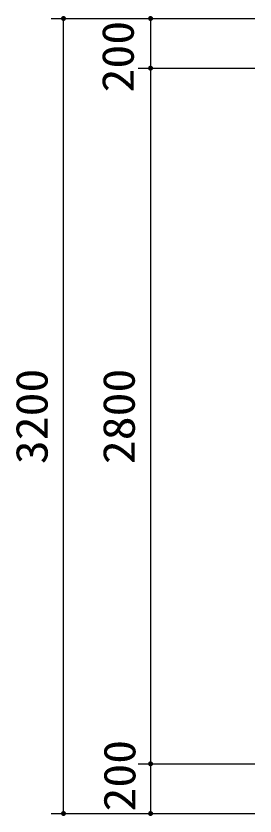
# Model space of a CAD drawing. Units: millimetres, scale not verified. Extents: x -14850 to 14850, y -10500 to 10500.
# Drawn here: x -11173 to -10214, y 4925 to 8145 of the extents above; entities that cross this region are included whole.
import ezdxf
from ezdxf.enums import TextEntityAlignment as Align

# ---------------------------------------------------------------- set-up
doc = ezdxf.new("R2010")
doc.units = ezdxf.units.MM
doc.header["$LTSCALE"] = 50
doc.layers.add('0-0_製作', color=5, linetype='Continuous', lineweight=25)
doc.styles.add('ＭＳ ゴシック', font='')
doc.styles.get('ＭＳ ゴシック').set_extended_font_data('MS Gothic')

msp = doc.modelspace()

# ---------------------------------------------------------------- linework, layer by layer
at = {"layer": '0-0_製作', "color": 2}
for p, q in [((-11032.9, 8135.09), (-10213.64, 8135.09)), ((-10982.9, 4935.09), (-10982.9, 8135.09)), ((-10632.9, 8135.09), (-10632.9, 7935.09)), ((-10682.9, 7935.09), (-10213.64, 7935.09)), ((-10632.9, 7935.09), (-10632.9, 5135.09)), ((-10682.9, 5135.09), (-10213.64, 5135.09)), ((-10632.9, 5135.09), (-10632.9, 4935.09)), ((-11032.9, 4935.09), (-10213.64, 4935.09))]:
    msp.add_line(p, q, dxfattribs=at)
at = {"layer": '0-0_製作'}
for points in [[(-10985.38, 8144.77), (-10992.9, 8135.09), (-10992.88, 8135.71)], [(-10985.38, 8144.77), (-10982.9, 8135.09), (-10992.9, 8135.09)], [(-10982.9, 8135.09), (-10992.82, 8133.83), (-10992.9, 8135.09)], [(-10985.38, 8144.77), (-10992.88, 8135.71), (-10986.58, 8144.38)], [(-10986.58, 8144.38), (-10992.88, 8135.71), (-10992.72, 8136.96)], [(-10982.9, 8135.09), (-10992.58, 8132.6), (-10992.82, 8133.83)], [(-10986.58, 8144.38), (-10992.72, 8136.96), (-10987.71, 8143.85)], [(-10987.71, 8143.85), (-10992.72, 8136.96), (-10992.41, 8138.18)], [(-10982.9, 8135.09), (-10992.19, 8131.4), (-10992.58, 8132.6)], [(-10987.71, 8143.85), (-10992.41, 8138.18), (-10988.77, 8143.18)], [(-10988.77, 8143.18), (-10992.41, 8138.18), (-10991.95, 8139.34)], [(-10982.9, 8135.09), (-10991.66, 8130.27), (-10992.19, 8131.4)], [(-10988.77, 8143.18), (-10991.95, 8139.34), (-10989.74, 8142.38)], [(-10989.74, 8142.38), (-10991.95, 8139.34), (-10991.34, 8140.44)], [(-10982.9, 8135.09), (-10990.99, 8129.21), (-10991.66, 8130.27)], [(-10989.74, 8142.38), (-10991.34, 8140.44), (-10990.6, 8141.46)], [(-10982.9, 8135.09), (-10990.19, 8128.24), (-10990.99, 8129.21)], [(-10982.9, 8135.09), (-10989.27, 8127.38), (-10990.19, 8128.24)], [(-10982.9, 8135.09), (-10988.26, 8126.64), (-10989.27, 8127.38)], [(-10982.9, 8125.09), (-10988.26, 8126.64), (-10982.9, 8135.09)], [(-10982.9, 8125.09), (-10987.15, 8126.04), (-10988.26, 8126.64)], [(-10982.9, 8125.09), (-10985.99, 8125.58), (-10987.15, 8126.04)], [(-10982.9, 8125.09), (-10984.77, 8125.26), (-10985.99, 8125.58)], [(-10984.15, 8145.01), (-10982.9, 8135.09), (-10985.38, 8144.77)], [(-10982.9, 8125.09), (-10983.52, 8125.11), (-10984.77, 8125.26)], [(-10982.9, 8145.09), (-10982.9, 8135.09), (-10984.15, 8145.01)], [(-10982.27, 8145.07), (-10982.9, 8135.09), (-10982.9, 8145.09)], [(-10981.02, 8144.91), (-10982.9, 8135.09), (-10982.27, 8145.07)], [(-10979.81, 8144.6), (-10982.9, 8135.09), (-10981.02, 8144.91)], [(-10978.64, 8144.13), (-10982.9, 8135.09), (-10979.81, 8144.6)], [(-10977.54, 8143.53), (-10982.9, 8135.09), (-10978.64, 8144.13)], [(-10976.52, 8142.79), (-10982.9, 8135.09), (-10977.54, 8143.53)], [(-10976.52, 8142.79), (-10972.9, 8135.09), (-10982.9, 8135.09)], [(-10972.9, 8135.09), (-10982.9, 8125.09), (-10982.9, 8135.09)], [(-10972.9, 8135.09), (-10981.64, 8125.16), (-10982.9, 8125.09)], [(-10972.9, 8135.09), (-10980.41, 8125.4), (-10981.64, 8125.16)], [(-10972.9, 8135.09), (-10979.22, 8125.79), (-10980.41, 8125.4)], [(-10972.92, 8134.46), (-10979.22, 8125.79), (-10972.9, 8135.09)], [(-10973.07, 8133.21), (-10979.22, 8125.79), (-10972.92, 8134.46)], [(-10973.07, 8133.21), (-10978.08, 8126.32), (-10979.22, 8125.79)], [(-10973.39, 8132), (-10978.08, 8126.32), (-10973.07, 8133.21)], [(-10973.39, 8132), (-10977.02, 8127), (-10978.08, 8126.32)], [(-10973.85, 8130.83), (-10977.02, 8127), (-10973.39, 8132)], [(-10973.85, 8130.83), (-10976.05, 8127.8), (-10977.02, 8127)], [(-10975.61, 8141.93), (-10972.9, 8135.09), (-10976.52, 8142.79)], [(-10974.45, 8129.73), (-10976.05, 8127.8), (-10973.85, 8130.83)], [(-10974.45, 8129.73), (-10975.19, 8128.71), (-10976.05, 8127.8)], [(-10974.81, 8140.96), (-10972.9, 8135.09), (-10975.61, 8141.93)], [(-10974.13, 8139.9), (-10972.9, 8135.09), (-10974.81, 8140.96)], [(-10973.6, 8138.77), (-10972.9, 8135.09), (-10974.13, 8139.9)], [(-10973.21, 8137.57), (-10972.9, 8135.09), (-10973.6, 8138.77)], [(-10972.98, 8136.34), (-10972.9, 8135.09), (-10973.21, 8137.57)], [(-10635.38, 8144.77), (-10642.9, 8135.09), (-10642.88, 8135.71)], [(-10635.38, 8144.77), (-10632.9, 8135.09), (-10642.9, 8135.09)], [(-10632.9, 8135.09), (-10642.82, 8133.83), (-10642.9, 8135.09)], [(-10635.38, 8144.77), (-10642.88, 8135.71), (-10636.58, 8144.38)], [(-10636.58, 8144.38), (-10642.88, 8135.71), (-10642.72, 8136.96)], [(-10632.9, 8135.09), (-10642.58, 8132.6), (-10642.82, 8133.83)], [(-10636.58, 8144.38), (-10642.72, 8136.96), (-10637.71, 8143.85)], [(-10637.71, 8143.85), (-10642.72, 8136.96), (-10642.41, 8138.18)], [(-10632.9, 8135.09), (-10642.19, 8131.4), (-10642.58, 8132.6)], [(-10637.71, 8143.85), (-10642.41, 8138.18), (-10638.77, 8143.18)], [(-10638.77, 8143.18), (-10642.41, 8138.18), (-10641.95, 8139.34)], [(-10632.9, 8135.09), (-10641.66, 8130.27), (-10642.19, 8131.4)], [(-10638.77, 8143.18), (-10641.95, 8139.34), (-10639.74, 8142.38)], [(-10639.74, 8142.38), (-10641.95, 8139.34), (-10641.34, 8140.44)], [(-10632.9, 8135.09), (-10640.99, 8129.21), (-10641.66, 8130.27)], [(-10639.74, 8142.38), (-10641.34, 8140.44), (-10640.6, 8141.46)], [(-10632.9, 8135.09), (-10640.19, 8128.24), (-10640.99, 8129.21)], [(-10632.9, 8135.09), (-10639.27, 8127.38), (-10640.19, 8128.24)], [(-10632.9, 8135.09), (-10638.26, 8126.64), (-10639.27, 8127.38)], [(-10632.9, 8125.09), (-10638.26, 8126.64), (-10632.9, 8135.09)], [(-10632.9, 8125.09), (-10637.15, 8126.04), (-10638.26, 8126.64)], [(-10632.9, 8125.09), (-10635.99, 8125.58), (-10637.15, 8126.04)], [(-10632.9, 8125.09), (-10634.77, 8125.26), (-10635.99, 8125.58)], [(-10634.15, 8145.01), (-10632.9, 8135.09), (-10635.38, 8144.77)], [(-10632.9, 8125.09), (-10633.52, 8125.11), (-10634.77, 8125.26)], [(-10632.9, 8145.09), (-10632.9, 8135.09), (-10634.15, 8145.01)], [(-10632.27, 8145.07), (-10632.9, 8135.09), (-10632.9, 8145.09)], [(-10631.02, 8144.91), (-10632.9, 8135.09), (-10632.27, 8145.07)], [(-10629.81, 8144.6), (-10632.9, 8135.09), (-10631.02, 8144.91)], [(-10628.64, 8144.13), (-10632.9, 8135.09), (-10629.81, 8144.6)], [(-10627.54, 8143.53), (-10632.9, 8135.09), (-10628.64, 8144.13)], [(-10626.52, 8142.79), (-10632.9, 8135.09), (-10627.54, 8143.53)], [(-10626.52, 8142.79), (-10622.9, 8135.09), (-10632.9, 8135.09)], [(-10622.9, 8135.09), (-10632.9, 8125.09), (-10632.9, 8135.09)], [(-10622.9, 8135.09), (-10631.64, 8125.16), (-10632.9, 8125.09)], [(-10622.9, 8135.09), (-10630.41, 8125.4), (-10631.64, 8125.16)], [(-10622.9, 8135.09), (-10629.22, 8125.79), (-10630.41, 8125.4)], [(-10622.92, 8134.46), (-10629.22, 8125.79), (-10622.9, 8135.09)], [(-10623.07, 8133.21), (-10629.22, 8125.79), (-10622.92, 8134.46)], [(-10623.07, 8133.21), (-10628.08, 8126.32), (-10629.22, 8125.79)], [(-10623.39, 8132), (-10628.08, 8126.32), (-10623.07, 8133.21)], [(-10623.39, 8132), (-10627.02, 8127), (-10628.08, 8126.32)], [(-10623.85, 8130.83), (-10627.02, 8127), (-10623.39, 8132)], [(-10623.85, 8130.83), (-10626.05, 8127.8), (-10627.02, 8127)], [(-10625.61, 8141.93), (-10622.9, 8135.09), (-10626.52, 8142.79)], [(-10624.45, 8129.73), (-10626.05, 8127.8), (-10623.85, 8130.83)], [(-10624.45, 8129.73), (-10625.19, 8128.71), (-10626.05, 8127.8)], [(-10624.81, 8140.96), (-10622.9, 8135.09), (-10625.61, 8141.93)], [(-10624.13, 8139.9), (-10622.9, 8135.09), (-10624.81, 8140.96)], [(-10623.6, 8138.77), (-10622.9, 8135.09), (-10624.13, 8139.9)], [(-10623.21, 8137.57), (-10622.9, 8135.09), (-10623.6, 8138.77)], [(-10622.98, 8136.34), (-10622.9, 8135.09), (-10623.21, 8137.57)], [(-10635.38, 7944.77), (-10642.9, 7935.09), (-10642.88, 7935.72)], [(-10635.38, 7944.77), (-10632.9, 7935.09), (-10642.9, 7935.09)], [(-10632.9, 7935.09), (-10642.82, 7933.83), (-10642.9, 7935.09)], [(-10635.38, 7944.77), (-10642.88, 7935.72), (-10636.58, 7944.38)], [(-10636.58, 7944.38), (-10642.88, 7935.72), (-10642.72, 7936.96)], [(-10632.9, 7935.09), (-10642.58, 7932.6), (-10642.82, 7933.83)], [(-10636.58, 7944.38), (-10642.72, 7936.96), (-10637.71, 7943.85)], [(-10637.71, 7943.85), (-10642.72, 7936.96), (-10642.41, 7938.18)], [(-10632.9, 7935.09), (-10642.19, 7931.41), (-10642.58, 7932.6)], [(-10637.71, 7943.85), (-10642.41, 7938.18), (-10638.77, 7943.18)], [(-10638.77, 7943.18), (-10642.41, 7938.18), (-10641.95, 7939.34)], [(-10632.9, 7935.09), (-10641.66, 7930.27), (-10642.19, 7931.41)], [(-10638.77, 7943.18), (-10641.95, 7939.34), (-10639.74, 7942.38)], [(-10639.74, 7942.38), (-10641.95, 7939.34), (-10641.34, 7940.45)], [(-10632.9, 7935.09), (-10640.99, 7929.21), (-10641.66, 7930.27)], [(-10639.74, 7942.38), (-10641.34, 7940.45), (-10640.6, 7941.46)], [(-10632.9, 7935.09), (-10640.19, 7928.24), (-10640.99, 7929.21)], [(-10632.9, 7935.09), (-10639.27, 7927.38), (-10640.19, 7928.24)], [(-10632.9, 7935.09), (-10638.26, 7926.64), (-10639.27, 7927.38)], [(-10632.9, 7925.09), (-10638.26, 7926.64), (-10632.9, 7935.09)], [(-10632.9, 7925.09), (-10637.15, 7926.04), (-10638.26, 7926.64)], [(-10632.9, 7925.09), (-10635.99, 7925.58), (-10637.15, 7926.04)], [(-10632.9, 7925.09), (-10634.77, 7925.26), (-10635.99, 7925.58)], [(-10634.15, 7945.01), (-10632.9, 7935.09), (-10635.38, 7944.77)], [(-10632.9, 7925.09), (-10633.52, 7925.11), (-10634.77, 7925.26)], [(-10632.9, 7945.09), (-10632.9, 7935.09), (-10634.15, 7945.01)], [(-10632.27, 7945.07), (-10632.9, 7935.09), (-10632.9, 7945.09)], [(-10631.02, 7944.91), (-10632.9, 7935.09), (-10632.27, 7945.07)], [(-10629.81, 7944.6), (-10632.9, 7935.09), (-10631.02, 7944.91)], [(-10628.64, 7944.14), (-10632.9, 7935.09), (-10629.81, 7944.6)], [(-10627.54, 7943.53), (-10632.9, 7935.09), (-10628.64, 7944.14)], [(-10626.52, 7942.79), (-10632.9, 7935.09), (-10627.54, 7943.53)], [(-10626.52, 7942.79), (-10622.9, 7935.09), (-10632.9, 7935.09)], [(-10622.9, 7935.09), (-10632.9, 7925.09), (-10632.9, 7935.09)], [(-10622.9, 7935.09), (-10631.64, 7925.17), (-10632.9, 7925.09)], [(-10622.9, 7935.09), (-10630.41, 7925.4), (-10631.64, 7925.17)], [(-10622.9, 7935.09), (-10629.22, 7925.79), (-10630.41, 7925.4)], [(-10622.92, 7934.46), (-10629.22, 7925.79), (-10622.9, 7935.09)], [(-10623.07, 7933.21), (-10629.22, 7925.79), (-10622.92, 7934.46)], [(-10623.07, 7933.21), (-10628.08, 7926.32), (-10629.22, 7925.79)], [(-10623.39, 7932), (-10628.08, 7926.32), (-10623.07, 7933.21)], [(-10623.39, 7932), (-10627.02, 7927), (-10628.08, 7926.32)], [(-10623.85, 7930.83), (-10627.02, 7927), (-10623.39, 7932)], [(-10623.85, 7930.83), (-10626.05, 7927.8), (-10627.02, 7927)], [(-10625.61, 7941.93), (-10622.9, 7935.09), (-10626.52, 7942.79)], [(-10624.45, 7929.73), (-10626.05, 7927.8), (-10623.85, 7930.83)], [(-10624.45, 7929.73), (-10625.19, 7928.71), (-10626.05, 7927.8)], [(-10624.81, 7940.97), (-10622.9, 7935.09), (-10625.61, 7941.93)], [(-10624.13, 7939.9), (-10622.9, 7935.09), (-10624.81, 7940.97)], [(-10623.6, 7938.77), (-10622.9, 7935.09), (-10624.13, 7939.9)], [(-10623.21, 7937.57), (-10622.9, 7935.09), (-10623.6, 7938.77)], [(-10622.98, 7936.34), (-10622.9, 7935.09), (-10623.21, 7937.57)], [(-10638.77, 5143.18), (-10642.9, 5135.09), (-10642.88, 5135.71)], [(-10638.77, 5143.18), (-10632.9, 5135.09), (-10642.9, 5135.09)], [(-10632.9, 5135.09), (-10642.82, 5133.83), (-10642.9, 5135.09)], [(-10638.77, 5143.18), (-10642.88, 5135.71), (-10639.74, 5142.38)], [(-10639.74, 5142.38), (-10642.88, 5135.71), (-10642.72, 5136.96)], [(-10632.9, 5135.09), (-10642.58, 5132.6), (-10642.82, 5133.83)], [(-10639.74, 5142.38), (-10642.72, 5136.96), (-10640.6, 5141.46)], [(-10640.6, 5141.46), (-10642.72, 5136.96), (-10642.41, 5138.18)], [(-10632.9, 5135.09), (-10642.19, 5131.41), (-10642.58, 5132.6)], [(-10640.6, 5141.46), (-10642.41, 5138.18), (-10641.34, 5140.45)], [(-10641.34, 5140.45), (-10642.41, 5138.18), (-10641.95, 5139.34)], [(-10632.9, 5135.09), (-10641.66, 5130.27), (-10642.19, 5131.41)], [(-10632.9, 5135.09), (-10640.99, 5129.21), (-10641.66, 5130.27)], [(-10632.9, 5135.09), (-10640.19, 5128.24), (-10640.99, 5129.21)], [(-10632.9, 5135.09), (-10639.27, 5127.38), (-10640.19, 5128.24)], [(-10632.9, 5135.09), (-10638.26, 5126.64), (-10639.27, 5127.38)], [(-10637.71, 5143.85), (-10632.9, 5135.09), (-10638.77, 5143.18)], [(-10632.9, 5135.09), (-10637.15, 5126.04), (-10638.26, 5126.64)], [(-10636.58, 5144.38), (-10632.9, 5135.09), (-10637.71, 5143.85)], [(-10632.9, 5125.09), (-10637.15, 5126.04), (-10632.9, 5135.09)], [(-10632.9, 5125.09), (-10635.99, 5125.58), (-10637.15, 5126.04)], [(-10635.38, 5144.77), (-10632.9, 5135.09), (-10636.58, 5144.38)], [(-10632.9, 5125.09), (-10634.77, 5125.26), (-10635.99, 5125.58)], [(-10634.15, 5145.01), (-10632.9, 5135.09), (-10635.38, 5144.77)], [(-10632.9, 5125.09), (-10633.52, 5125.11), (-10634.77, 5125.26)], [(-10632.9, 5145.09), (-10632.9, 5135.09), (-10634.15, 5145.01)], [(-10632.27, 5145.07), (-10632.9, 5135.09), (-10632.9, 5145.09)], [(-10631.02, 5144.91), (-10632.9, 5135.09), (-10632.27, 5145.07)], [(-10629.81, 5144.6), (-10632.9, 5135.09), (-10631.02, 5144.91)], [(-10628.64, 5144.14), (-10632.9, 5135.09), (-10629.81, 5144.6)], [(-10627.54, 5143.53), (-10632.9, 5135.09), (-10628.64, 5144.14)], [(-10627.54, 5143.53), (-10622.9, 5135.09), (-10632.9, 5135.09)], [(-10622.9, 5135.09), (-10632.9, 5125.09), (-10632.9, 5135.09)], [(-10622.9, 5135.09), (-10631.64, 5125.17), (-10632.9, 5125.09)], [(-10622.9, 5135.09), (-10630.41, 5125.4), (-10631.64, 5125.17)], [(-10622.9, 5135.09), (-10629.22, 5125.79), (-10630.41, 5125.4)], [(-10622.9, 5135.09), (-10628.08, 5126.32), (-10629.22, 5125.79)], [(-10622.9, 5135.09), (-10627.02, 5127), (-10628.08, 5126.32)], [(-10626.52, 5142.79), (-10622.9, 5135.09), (-10627.54, 5143.53)], [(-10622.9, 5135.09), (-10626.05, 5127.8), (-10627.02, 5127)], [(-10625.61, 5141.93), (-10622.9, 5135.09), (-10626.52, 5142.79)], [(-10622.92, 5134.46), (-10626.05, 5127.8), (-10622.9, 5135.09)], [(-10623.07, 5133.21), (-10626.05, 5127.8), (-10622.92, 5134.46)], [(-10623.07, 5133.21), (-10625.19, 5128.71), (-10626.05, 5127.8)], [(-10624.81, 5140.96), (-10622.9, 5135.09), (-10625.61, 5141.93)], [(-10623.39, 5132), (-10625.19, 5128.71), (-10623.07, 5133.21)], [(-10623.39, 5132), (-10624.45, 5129.73), (-10625.19, 5128.71)], [(-10624.13, 5139.9), (-10622.9, 5135.09), (-10624.81, 5140.96)], [(-10623.85, 5130.83), (-10624.45, 5129.73), (-10623.39, 5132)], [(-10623.6, 5138.77), (-10622.9, 5135.09), (-10624.13, 5139.9)], [(-10623.21, 5137.57), (-10622.9, 5135.09), (-10623.6, 5138.77)], [(-10622.98, 5136.34), (-10622.9, 5135.09), (-10623.21, 5137.57)], [(-10988.77, 4943.18), (-10992.9, 4935.09), (-10989.74, 4942.38)], [(-10988.77, 4943.18), (-10982.9, 4935.09), (-10992.9, 4935.09)], [(-10989.74, 4942.38), (-10992.9, 4935.09), (-10992.88, 4935.71)], [(-10982.9, 4935.09), (-10992.82, 4933.83), (-10992.9, 4935.09)], [(-10989.74, 4942.38), (-10992.88, 4935.71), (-10990.6, 4941.46)], [(-10990.6, 4941.46), (-10992.88, 4935.71), (-10992.72, 4936.96)], [(-10982.9, 4935.09), (-10992.58, 4932.6), (-10992.82, 4933.83)], [(-10990.6, 4941.46), (-10992.72, 4936.96), (-10991.34, 4940.44)], [(-10991.34, 4940.44), (-10992.72, 4936.96), (-10992.41, 4938.18)], [(-10982.9, 4935.09), (-10992.19, 4931.41), (-10992.58, 4932.6)], [(-10991.34, 4940.44), (-10992.41, 4938.18), (-10991.95, 4939.34)], [(-10982.9, 4935.09), (-10991.66, 4930.27), (-10992.19, 4931.41)], [(-10982.9, 4935.09), (-10990.99, 4929.21), (-10991.66, 4930.27)], [(-10982.9, 4935.09), (-10990.19, 4928.24), (-10990.99, 4929.21)], [(-10982.9, 4935.09), (-10989.27, 4927.38), (-10990.19, 4928.24)], [(-10982.9, 4935.09), (-10988.26, 4926.64), (-10989.27, 4927.38)], [(-10987.71, 4943.85), (-10982.9, 4935.09), (-10988.77, 4943.18)], [(-10982.9, 4935.09), (-10987.15, 4926.04), (-10988.26, 4926.64)], [(-10986.58, 4944.38), (-10982.9, 4935.09), (-10987.71, 4943.85)], [(-10982.9, 4935.09), (-10985.99, 4925.58), (-10987.15, 4926.04)], [(-10985.38, 4944.77), (-10982.9, 4935.09), (-10986.58, 4944.38)], [(-10982.9, 4925.09), (-10985.99, 4925.58), (-10982.9, 4935.09)], [(-10984.15, 4945.01), (-10982.9, 4935.09), (-10985.38, 4944.77)], [(-10982.9, 4945.09), (-10982.9, 4935.09), (-10984.15, 4945.01)], [(-10982.27, 4945.07), (-10982.9, 4935.09), (-10982.9, 4945.09)], [(-10981.02, 4944.91), (-10982.9, 4935.09), (-10982.27, 4945.07)], [(-10979.81, 4944.6), (-10982.9, 4935.09), (-10981.02, 4944.91)], [(-10978.64, 4944.13), (-10982.9, 4935.09), (-10979.81, 4944.6)], [(-10978.64, 4944.13), (-10972.9, 4935.09), (-10982.9, 4935.09)], [(-10972.9, 4935.09), (-10982.9, 4925.09), (-10982.9, 4935.09)], [(-10972.9, 4935.09), (-10981.64, 4925.17), (-10982.9, 4925.09)], [(-10972.9, 4935.09), (-10980.41, 4925.4), (-10981.64, 4925.17)], [(-10972.9, 4935.09), (-10979.22, 4925.79), (-10980.41, 4925.4)], [(-10972.9, 4935.09), (-10978.08, 4926.32), (-10979.22, 4925.79)], [(-10977.54, 4943.53), (-10972.9, 4935.09), (-10978.64, 4944.13)], [(-10972.9, 4935.09), (-10977.02, 4927), (-10978.08, 4926.32)], [(-10976.52, 4942.79), (-10972.9, 4935.09), (-10977.54, 4943.53)], [(-10972.9, 4935.09), (-10976.05, 4927.8), (-10977.02, 4927)], [(-10975.61, 4941.93), (-10972.9, 4935.09), (-10976.52, 4942.79)], [(-10972.92, 4934.46), (-10976.05, 4927.8), (-10972.9, 4935.09)], [(-10972.92, 4934.46), (-10975.19, 4928.71), (-10976.05, 4927.8)], [(-10974.81, 4940.96), (-10972.9, 4935.09), (-10975.61, 4941.93)], [(-10973.07, 4933.21), (-10975.19, 4928.71), (-10972.92, 4934.46)], [(-10973.07, 4933.21), (-10974.45, 4929.73), (-10975.19, 4928.71)], [(-10974.13, 4939.9), (-10972.9, 4935.09), (-10974.81, 4940.96)], [(-10973.39, 4932), (-10974.45, 4929.73), (-10973.07, 4933.21)], [(-10973.39, 4932), (-10973.85, 4930.83), (-10974.45, 4929.73)], [(-10973.6, 4938.77), (-10972.9, 4935.09), (-10974.13, 4939.9)], [(-10973.21, 4937.57), (-10972.9, 4935.09), (-10973.6, 4938.77)], [(-10972.98, 4936.34), (-10972.9, 4935.09), (-10973.21, 4937.57)], [(-10638.77, 4943.18), (-10642.9, 4935.09), (-10639.74, 4942.38)], [(-10638.77, 4943.18), (-10632.9, 4935.09), (-10642.9, 4935.09)], [(-10639.74, 4942.38), (-10642.9, 4935.09), (-10642.88, 4935.71)], [(-10632.9, 4935.09), (-10642.82, 4933.83), (-10642.9, 4935.09)], [(-10639.74, 4942.38), (-10642.88, 4935.71), (-10640.6, 4941.46)], [(-10640.6, 4941.46), (-10642.88, 4935.71), (-10642.72, 4936.96)], [(-10632.9, 4935.09), (-10642.58, 4932.6), (-10642.82, 4933.83)], [(-10640.6, 4941.46), (-10642.72, 4936.96), (-10641.34, 4940.44)], [(-10641.34, 4940.44), (-10642.72, 4936.96), (-10642.41, 4938.18)], [(-10632.9, 4935.09), (-10642.19, 4931.41), (-10642.58, 4932.6)], [(-10641.34, 4940.44), (-10642.41, 4938.18), (-10641.95, 4939.34)], [(-10632.9, 4935.09), (-10641.66, 4930.27), (-10642.19, 4931.41)], [(-10632.9, 4935.09), (-10640.99, 4929.21), (-10641.66, 4930.27)], [(-10632.9, 4935.09), (-10640.19, 4928.24), (-10640.99, 4929.21)], [(-10632.9, 4935.09), (-10639.27, 4927.38), (-10640.19, 4928.24)], [(-10632.9, 4935.09), (-10638.26, 4926.64), (-10639.27, 4927.38)], [(-10637.71, 4943.85), (-10632.9, 4935.09), (-10638.77, 4943.18)], [(-10632.9, 4935.09), (-10637.15, 4926.04), (-10638.26, 4926.64)], [(-10636.58, 4944.38), (-10632.9, 4935.09), (-10637.71, 4943.85)], [(-10632.9, 4935.09), (-10635.99, 4925.58), (-10637.15, 4926.04)], [(-10635.38, 4944.77), (-10632.9, 4935.09), (-10636.58, 4944.38)], [(-10632.9, 4925.09), (-10635.99, 4925.58), (-10632.9, 4935.09)], [(-10634.15, 4945.01), (-10632.9, 4935.09), (-10635.38, 4944.77)], [(-10632.9, 4945.09), (-10632.9, 4935.09), (-10634.15, 4945.01)], [(-10632.27, 4945.07), (-10632.9, 4935.09), (-10632.9, 4945.09)], [(-10631.02, 4944.91), (-10632.9, 4935.09), (-10632.27, 4945.07)], [(-10629.81, 4944.6), (-10632.9, 4935.09), (-10631.02, 4944.91)], [(-10628.64, 4944.13), (-10632.9, 4935.09), (-10629.81, 4944.6)], [(-10628.64, 4944.13), (-10622.9, 4935.09), (-10632.9, 4935.09)], [(-10622.9, 4935.09), (-10632.9, 4925.09), (-10632.9, 4935.09)], [(-10622.9, 4935.09), (-10631.64, 4925.17), (-10632.9, 4925.09)], [(-10622.9, 4935.09), (-10630.41, 4925.4), (-10631.64, 4925.17)], [(-10622.9, 4935.09), (-10629.22, 4925.79), (-10630.41, 4925.4)], [(-10622.9, 4935.09), (-10628.08, 4926.32), (-10629.22, 4925.79)], [(-10627.54, 4943.53), (-10622.9, 4935.09), (-10628.64, 4944.13)], [(-10622.9, 4935.09), (-10627.02, 4927), (-10628.08, 4926.32)], [(-10626.52, 4942.79), (-10622.9, 4935.09), (-10627.54, 4943.53)], [(-10622.9, 4935.09), (-10626.05, 4927.8), (-10627.02, 4927)], [(-10625.61, 4941.93), (-10622.9, 4935.09), (-10626.52, 4942.79)], [(-10622.92, 4934.46), (-10626.05, 4927.8), (-10622.9, 4935.09)], [(-10622.92, 4934.46), (-10625.19, 4928.71), (-10626.05, 4927.8)], [(-10624.81, 4940.96), (-10622.9, 4935.09), (-10625.61, 4941.93)], [(-10623.07, 4933.21), (-10625.19, 4928.71), (-10622.92, 4934.46)], [(-10623.07, 4933.21), (-10624.45, 4929.73), (-10625.19, 4928.71)], [(-10624.13, 4939.9), (-10622.9, 4935.09), (-10624.81, 4940.96)], [(-10623.39, 4932), (-10624.45, 4929.73), (-10623.07, 4933.21)], [(-10623.39, 4932), (-10623.85, 4930.83), (-10624.45, 4929.73)], [(-10623.6, 4938.77), (-10622.9, 4935.09), (-10624.13, 4939.9)], [(-10623.21, 4937.57), (-10622.9, 4935.09), (-10623.6, 4938.77)], [(-10622.98, 4936.34), (-10622.9, 4935.09), (-10623.21, 4937.57)], [(-10982.9, 4925.09), (-10984.77, 4925.26), (-10985.99, 4925.58)], [(-10982.9, 4925.09), (-10983.52, 4925.11), (-10984.77, 4925.26)], [(-10632.9, 4925.09), (-10634.77, 4925.26), (-10635.99, 4925.58)], [(-10632.9, 4925.09), (-10633.52, 4925.11), (-10634.77, 4925.26)]]:
    msp.add_solid(points, dxfattribs=at)

# ---------------------------------------------------------------- texts
at = {"layer": '0-0_製作', "color": 4, "style": 'ＭＳ ゴシック', "width": 1.1}
for s, p in [('200', (-10661.76, 7837.45)), ('3200', (-11007.9, 6341.34)), ('2800', (-10657.9, 6341.34)), ('200', (-10655.32, 4943.2))]:
    msp.add_text(s, height=128.4, rotation=90, dxfattribs=at).set_placement(p, align=Align.BOTTOM_LEFT)

doc.saveas('drawing.dxf')
